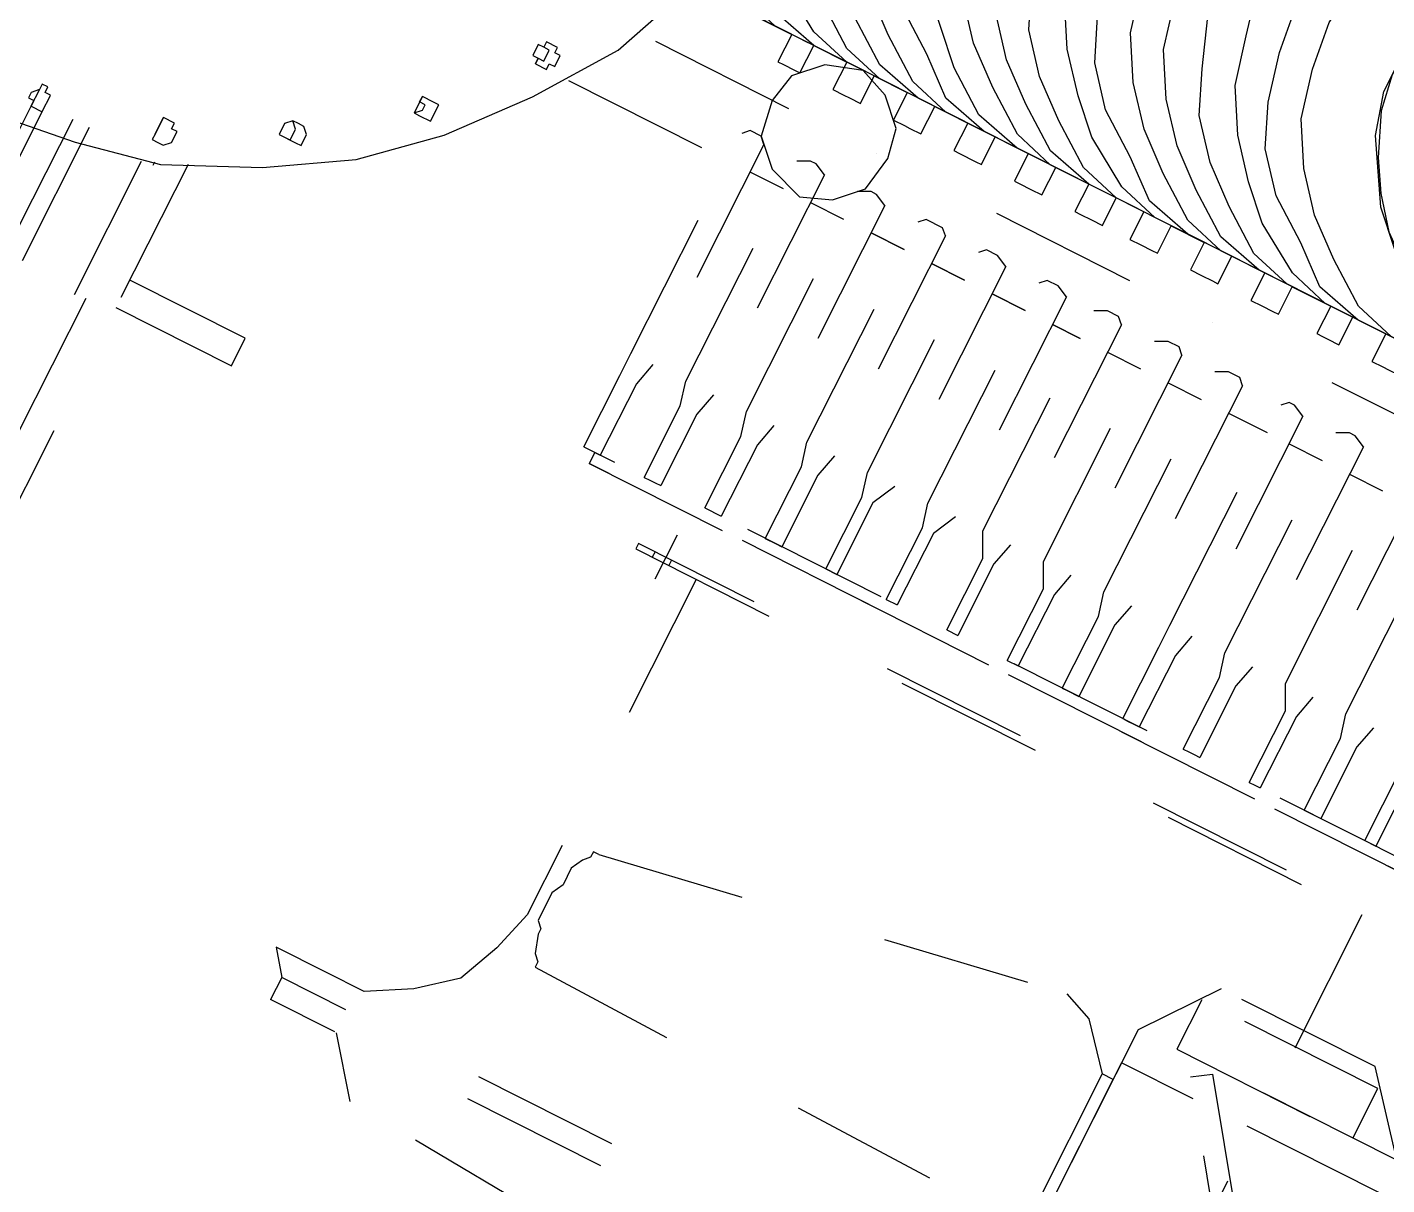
# Model space of a CAD drawing. Header units: metres. Extents: x 0 to 547597, y 0 to 1844684.
# Drawn here: x 543437.15 to 543438.062, y 1844542.029 to 1844542.806 of the extents above; entities that cross this region are included whole.
import ezdxf

# ---------------------------------------------------------------- set-up
doc = ezdxf.new("R2010")
doc.units = ezdxf.units.M
doc.linetypes.add('DASHED', pattern=[0.75, 0.5, -0.25])
doc.layers.add('5_Thep', color=4, linetype='Continuous')
doc.layers.add('TB220kVtuonglai', color=8, linetype='DASHED')

# ---------------------------------------------------------------- blocks, each defined once
blk = doc.blocks.new('MBA220-MB')
at = {"color": 1}
for points in [[(942.31, 2839.34), (942.31, 1591.18)], [(958.84, 2839.34), (958.84, 1591.18)], [(541.42, 2835.2), (533.15, 2835.2), (533.15, 1620.12)], [(541.42, 2835.2), (533.15, 2835.2), (533.15, 1620.12)], [(541.42, 1620.12), (541.42, 2835.2)], [(541.42, 1620.12), (541.42, 2835.2)], [(541.42, 1620.12), (541.42, 2835.2), (541.42, 1620.12)], [(578.61, 1673.84), (578.61, 2760.81), (574.48, 2760.81), (574.48, 1673.84), (578.61, 1673.84)], [(715, 2314.45), (665.4, 2273.12), (665.4, 2157.4), (715, 2120.2)], [(905.12, 2120.2), (905.12, 2314.45), (715, 2314.45), (715, 2120.2), (905.12, 2120.2)], [(739.8, 2173.93), (739.8, 2120.2), (859.65, 2120.2), (859.65, 2314.45), (739.8, 2314.45), (739.8, 2194.6)], [(715, 2149.13), (715, 2281.39), (677.8, 2281.39), (677.8, 2149.13), (715, 2149.13)], [(727.4, 2165.66), (719.13, 2178.06), (843.12, 2268.99), (851.39, 2256.59), (727.4, 2165.66)], [(578.61, 2219.39), (1074.57, 2219.39)], [(1033.24, 2219.39), (996.04, 1669.71), (958.84, 1640.78)], [(297.57, 2215.26), (462.89, 2215.26), (479.42, 2206.99), (533.15, 2206.99)], [(297.57, 2215.26), (462.89, 2215.26), (479.42, 2206.99), (533.15, 2206.99)], [(533.15, 2198.73), (479.42, 2198.73), (462.89, 2194.6), (297.57, 2194.6)], [(533.15, 2198.73), (479.42, 2198.73), (462.89, 2194.6), (297.57, 2194.6)], [(533.15, 2198.73), (533.15, 2198.73), (533.15, 2206.99), (533.15, 2206.99)], [(533.15, 2198.73), (533.15, 2198.73), (533.15, 2206.99), (533.15, 2206.99)], [(297.57, 2169.8), (462.89, 2169.8), (479.42, 2165.66), (533.15, 2165.66)], [(297.57, 2169.8), (462.89, 2169.8), (479.42, 2165.66), (533.15, 2165.66)], [(533.15, 2153.27), (533.15, 2153.27), (533.15, 2165.66), (533.15, 2165.66)], [(533.15, 2153.27), (533.15, 2153.27), (533.15, 2165.66), (533.15, 2165.66)], [(533.15, 2153.27), (479.42, 2153.27), (462.89, 2149.13), (297.57, 2149.13)], [(533.15, 2153.27), (479.42, 2153.27), (462.89, 2149.13), (297.57, 2149.13)], [(268.64, 2140.87), (268.64, 2012.75)], [(-99.19, 2124.34), (-95.06, 2099.54), (-86.79, 2074.74), (-74.39, 2049.94), (-61.99, 2029.28), (-41.33, 2012.75), (-16.53, 2000.35), (12.4, 1987.95), (37.2, 1983.82), (66.13, 1983.82), (90.92, 1987.95), (119.86, 2000.35), (140.52, 2012.75), (161.18, 2029.28), (177.72, 2049.94), (194.25, 2074.74), (198.38, 2099.54), (202.51, 2124.34)], [(202.51, 2120.2), (202.51, 2111.94), (194.25, 2087.14), (185.98, 2058.21), (169.45, 2037.54), (148.79, 2016.88), (128.12, 2004.48), (107.46, 1992.08), (78.53, 1983.82), (53.73, 1983.82), (20.66, 1983.82), (0, 1992.08), (-28.93, 2004.48), (-49.6, 2016.88), (-66.13, 2037.54), (-82.66, 2058.21), (-95.06, 2087.14), (-99.19, 2111.94)], [(297.57, 2124.34), (462.89, 2124.34), (479.42, 2120.2), (533.15, 2120.2)], [(297.57, 2124.34), (462.89, 2124.34), (479.42, 2120.2), (533.15, 2120.2)], [(533.15, 2111.94), (533.15, 2111.94), (533.15, 2116.07), (533.15, 2120.2)], [(533.15, 2111.94), (533.15, 2111.94), (533.15, 2116.07), (533.15, 2120.2)], [(851.39, 2111.94), (851.39, 2120.2), (752.2, 2120.2), (752.2, 2111.94), (851.39, 2111.94)], [(533.15, 2111.94), (479.42, 2111.94), (462.89, 2103.67), (297.57, 2103.67)], [(533.15, 2111.94), (479.42, 2111.94), (462.89, 2103.67), (297.57, 2103.67)], [(772.86, 1744.1), (715, 2066.47), (723.27, 2087.14), (752.2, 2111.94)], [(318.24, 2078.87), (318.24, 2103.67)], [(318.24, 2078.87), (318.24, 2103.67)], [(318.24, 2078.87), (318.24, 2103.67)], [(318.24, 2078.87), (318.24, 2103.67)], [(859.65, 1739.97), (867.92, 2091.27), (863.79, 2103.67)], [(223.18, 2095.4), (223.18, 2062.34), (214.91, 2033.41), (194.25, 2004.48), (173.58, 1979.68), (148.79, 1959.02), (119.86, 1942.49), (86.79, 1934.22), (53.73, 1930.09), (16.53, 1934.22), (-16.53, 1942.49), (-45.46, 1959.02), (-74.39, 1979.68), (-95.06, 2004.48), (-111.59, 2033.41), (-119.86, 2062.34), (-123.99, 2095.4)], [(223.18, 2058.21), (243.84, 2058.21), (243.84, 2066.47), (243.84, 2070.61), (243.84, 2078.87), (223.18, 2078.87)], [(223.18, 2058.21), (243.84, 2058.21), (243.84, 2066.47), (243.84, 2070.61), (243.84, 2078.87), (223.18, 2078.87)], [(297.57, 2078.87), (293.44, 2070.61), (293.44, 2066.47), (297.57, 2058.21)], [(297.57, 2078.87), (293.44, 2070.61), (293.44, 2066.47), (297.57, 2058.21)], [(297.57, 2078.87), (462.89, 2078.87), (479.42, 2074.74), (533.15, 2074.74)], [(297.57, 2078.87), (462.89, 2078.87), (479.42, 2074.74), (533.15, 2074.74)], [(533.15, 2062.34), (533.15, 2066.47), (533.15, 2070.61), (533.15, 2074.74)], [(533.15, 2062.34), (533.15, 2066.47), (533.15, 2070.61), (533.15, 2074.74)], [(223.18, 2070.61), (223.18, 2037.54), (214.91, 2004.48), (194.25, 1979.68), (173.58, 1950.75), (148.79, 1930.09), (119.86, 1917.69), (86.79, 1909.42), (53.73, 1905.29), (16.53, 1909.42), (-16.53, 1917.69), (-45.46, 1930.09), (-74.39, 1950.75), (-95.06, 1979.68), (-111.59, 2004.48), (-119.86, 2037.54), (-123.99, 2070.61)], [(533.15, 2062.34), (479.42, 2062.34), (462.89, 2058.21), (297.57, 2058.21)], [(533.15, 2062.34), (479.42, 2062.34), (462.89, 2058.21), (297.57, 2058.21)], [(223.18, 2033.41), (223.18, 2058.21)], [(223.18, 2033.41), (223.18, 2058.21)], [(223.18, 2058.21), (223.18, 2045.81)], [(318.24, 2033.41), (318.24, 2058.21)], [(318.24, 2033.41), (318.24, 2058.21)], [(223.18, 2045.81), (223.18, 2012.75), (214.91, 1983.82), (194.25, 1950.75), (173.58, 1930.09), (148.79, 1909.42), (119.86, 1892.89), (86.79, 1884.62), (53.73, 1876.36), (16.53, 1884.62), (-16.53, 1892.89), (-45.46, 1909.42), (-74.39, 1930.09), (-95.06, 1950.75), (-111.59, 1983.82), (-119.86, 2012.75), (-123.99, 2045.81)], [(223.18, 2016.88), (243.84, 2016.88), (243.84, 2021.01), (243.84, 2025.14), (243.84, 2033.41), (223.18, 2033.41)], [(223.18, 2016.88), (243.84, 2016.88), (243.84, 2021.01), (243.84, 2025.14), (243.84, 2033.41), (223.18, 2033.41)], [(223.18, 2033.41), (223.18, 2016.88)], [(297.57, 2033.41), (293.44, 2025.14), (293.44, 2021.01), (297.57, 2016.88)], [(297.57, 2033.41), (293.44, 2025.14), (293.44, 2021.01), (297.57, 2016.88)], [(297.57, 2033.41), (462.89, 2033.41), (479.42, 2029.28), (533.15, 2029.28)], [(297.57, 2033.41), (462.89, 2033.41), (479.42, 2029.28), (533.15, 2029.28)], [(533.15, 2016.88), (533.15, 2021.01), (533.15, 2025.14), (533.15, 2029.28)], [(533.15, 2016.88), (533.15, 2021.01), (533.15, 2025.14), (533.15, 2029.28)], [(223.18, 2016.88), (223.18, 1983.82), (214.91, 1954.88), (194.25, 1925.95), (173.58, 1901.16), (148.79, 1880.49), (119.86, 1868.09), (86.79, 1855.69), (53.73, 1855.69), (16.53, 1855.69), (-16.53, 1868.09), (-45.46, 1880.49), (-74.39, 1901.16), (-95.06, 1925.95), (-111.59, 1954.88), (-119.86, 1983.82), (-123.99, 2016.88)], [(223.18, 1987.95), (223.18, 2016.88)], [(223.18, 1987.95), (223.18, 2016.88)], [(223.18, 1987.95), (223.18, 2016.88)], [(223.18, 1987.95), (223.18, 2016.88)], [(533.15, 2016.88), (479.42, 2016.88), (462.89, 2016.88), (297.57, 2016.88)], [(533.15, 2016.88), (479.42, 2016.88), (462.89, 2016.88), (297.57, 2016.88)], [(318.24, 1987.95), (318.24, 2016.88)], [(318.24, 1987.95), (318.24, 2016.88)], [(318.24, 1987.95), (318.24, 2016.88)], [(318.24, 1987.95), (318.24, 2016.88)], [(223.18, 2004.48), (223.18, 1996.21)], [(223.18, 1996.21), (223.18, 1963.15), (214.91, 1930.09), (194.25, 1901.16), (173.58, 1876.36), (148.79, 1855.69), (119.86, 1839.16), (86.79, 1830.9), (53.73, 1826.76), (16.53, 1830.9), (-16.53, 1839.16), (-45.46, 1855.69), (-74.39, 1876.36), (-95.06, 1901.16), (-111.59, 1930.09), (-119.86, 1963.15), (-123.99, 1996.21)], [(223.18, 1967.28), (243.84, 1967.28), (243.84, 1975.55), (243.84, 1983.82), (243.84, 1987.95), (223.18, 1987.95)], [(223.18, 1967.28), (243.84, 1967.28), (243.84, 1975.55), (243.84, 1983.82), (243.84, 1987.95), (223.18, 1987.95)], [(223.18, 1979.68), (223.18, 1967.28)], [(297.57, 1987.95), (293.44, 1983.82), (293.44, 1975.55), (297.57, 1967.28)], [(297.57, 1987.95), (293.44, 1983.82), (293.44, 1975.55), (297.57, 1967.28)], [(297.57, 1987.95), (462.89, 1987.95), (479.42, 1983.82), (533.15, 1983.82)], [(297.57, 1987.95), (462.89, 1987.95), (479.42, 1983.82), (533.15, 1983.82)], [(533.15, 1971.42), (533.15, 1975.55), (533.15, 1983.82), (533.15, 1983.82)], [(533.15, 1971.42), (533.15, 1975.55), (533.15, 1983.82), (533.15, 1983.82)], [(533.15, 1971.42), (479.42, 1971.42), (462.89, 1967.28), (297.57, 1967.28)], [(533.15, 1971.42), (479.42, 1971.42), (462.89, 1967.28), (297.57, 1967.28)], [(223.18, 1967.28), (223.18, 1934.22), (214.91, 1905.29), (194.25, 1876.36), (173.58, 1851.56), (148.79, 1830.9), (119.86, 1814.36), (86.79, 1806.1), (53.73, 1801.97), (16.53, 1806.1), (-16.53, 1814.36), (-45.46, 1830.9), (-74.39, 1851.56), (-95.06, 1876.36), (-111.59, 1905.29), (-119.86, 1934.22), (-123.99, 1967.28)], [(223.18, 1942.49), (223.18, 1967.28)], [(223.18, 1942.49), (223.18, 1967.28)], [(318.24, 1942.49), (318.24, 1967.28)], [(318.24, 1942.49), (318.24, 1967.28)], [(223.18, 1954.88), (223.18, 1942.49)], [(268.64, 1950.75), (268.64, 1950.75)], [(223.18, 1942.49), (223.18, 1909.42), (214.91, 1876.36), (194.25, 1851.56), (173.58, 1822.63), (148.79, 1801.97), (119.86, 1789.57), (86.79, 1781.3), (53.73, 1777.17), (16.53, 1781.3), (-16.53, 1789.57), (-45.46, 1801.97), (-74.39, 1822.63), (-95.06, 1851.56), (-111.59, 1876.36), (-119.86, 1909.42), (-123.99, 1942.49)], [(223.18, 1921.82), (243.84, 1921.82), (243.84, 1930.09), (243.84, 1938.35), (243.84, 1942.49), (223.18, 1942.49)], [(223.18, 1921.82), (243.84, 1921.82), (243.84, 1930.09), (243.84, 1938.35), (243.84, 1942.49), (223.18, 1942.49)], [(297.57, 1942.49), (293.44, 1938.35), (293.44, 1930.09), (297.57, 1921.82)], [(297.57, 1942.49), (293.44, 1938.35), (293.44, 1930.09), (297.57, 1921.82)], [(297.57, 1942.49), (462.89, 1942.49), (479.42, 1938.35), (533.15, 1938.35)], [(297.57, 1942.49), (462.89, 1942.49), (479.42, 1938.35), (533.15, 1938.35)], [(533.15, 1930.09), (533.15, 1930.09), (533.15, 1938.35), (533.15, 1938.35)], [(533.15, 1930.09), (533.15, 1930.09), (533.15, 1938.35), (533.15, 1938.35)], [(223.18, 1930.09), (223.18, 1917.69)], [(533.15, 1930.09), (479.42, 1930.09), (462.89, 1921.82), (297.57, 1921.82)], [(533.15, 1930.09), (479.42, 1930.09), (462.89, 1921.82), (297.57, 1921.82)], [(223.18, 1917.69), (223.18, 1884.62), (214.91, 1855.69), (194.25, 1822.63), (173.58, 1801.97), (148.79, 1781.3), (119.86, 1764.77), (86.79, 1752.37), (53.73, 1748.24), (16.53, 1752.37), (-16.53, 1764.77), (-45.46, 1781.3), (-74.39, 1801.97), (-95.06, 1822.63), (-111.59, 1855.69), (-119.86, 1884.62), (-123.99, 1917.69)], [(223.18, 1897.02), (223.18, 1921.82)], [(223.18, 1897.02), (223.18, 1921.82)], [(318.24, 1897.02), (318.24, 1921.82)], [(318.24, 1897.02), (318.24, 1921.82)], [(223.18, 1901.16), (223.18, 1888.76)], [(223.18, 1888.76), (223.18, 1855.69), (214.91, 1826.76), (194.25, 1797.83), (173.58, 1773.03), (148.79, 1752.37), (119.86, 1739.97), (86.79, 1727.57), (53.73, 1727.57), (16.53, 1727.57), (-16.53, 1739.97), (-45.46, 1752.37), (-74.39, 1773.03), (-95.06, 1797.83), (-111.59, 1826.76), (-119.86, 1855.69), (-123.99, 1888.76)], [(223.18, 1876.36), (243.84, 1876.36), (243.84, 1884.62), (243.84, 1892.89), (243.84, 1897.02), (223.18, 1897.02)], [(223.18, 1876.36), (243.84, 1876.36), (243.84, 1884.62), (243.84, 1892.89), (243.84, 1897.02), (223.18, 1897.02)], [(268.64, 1888.76), (268.64, 1760.64)], [(297.57, 1897.02), (293.44, 1892.89), (293.44, 1884.62), (297.57, 1876.36)], [(297.57, 1897.02), (293.44, 1892.89), (293.44, 1884.62), (297.57, 1876.36)], [(297.57, 1897.02), (462.89, 1897.02), (479.42, 1892.89), (533.15, 1892.89)], [(297.57, 1897.02), (462.89, 1897.02), (479.42, 1892.89), (533.15, 1892.89)], [(533.15, 1884.62), (533.15, 1884.62), (533.15, 1892.89), (533.15, 1892.89)], [(533.15, 1884.62), (533.15, 1884.62), (533.15, 1892.89), (533.15, 1892.89)], [(533.15, 1884.62), (479.42, 1884.62), (462.89, 1876.36), (297.57, 1876.36)], [(533.15, 1884.62), (479.42, 1884.62), (462.89, 1876.36), (297.57, 1876.36)], [(223.18, 1876.36), (223.18, 1868.09)], [(318.24, 1855.69), (318.24, 1876.36), (318.24, 1855.69)], [(223.18, 1868.09), (223.18, 1835.03), (214.91, 1801.97), (194.25, 1773.03), (173.58, 1748.24), (148.79, 1727.57), (119.86, 1711.04), (86.79, 1702.77), (53.73, 1698.64), (16.53, 1702.77), (-16.53, 1711.04), (-45.46, 1727.57), (-74.39, 1748.24), (-95.06, 1773.03), (-111.59, 1801.97), (-119.86, 1835.03), (-123.99, 1868.09)], [(223.18, 1835.03), (243.84, 1835.03), (243.84, 1839.16), (243.84, 1847.43), (243.84, 1855.69), (223.18, 1855.69)], [(223.18, 1835.03), (243.84, 1835.03), (243.84, 1839.16), (243.84, 1847.43), (243.84, 1855.69), (223.18, 1855.69)], [(297.57, 1855.69), (293.44, 1847.43), (293.44, 1839.16), (297.57, 1835.03)], [(297.57, 1855.69), (462.89, 1855.69), (479.42, 1847.43), (533.15, 1847.43)], [(223.18, 1851.56), (223.18, 1839.16)], [(533.15, 1839.16), (533.15, 1839.16), (533.15, 1847.43), (533.15, 1847.43)], [(223.18, 1839.16), (223.18, 1806.1), (214.91, 1777.17), (194.25, 1748.24), (173.58, 1723.44), (148.79, 1702.77), (119.86, 1686.24), (86.79, 1677.98), (53.73, 1673.84), (16.53, 1677.98), (-16.53, 1686.24), (-45.46, 1702.77), (-74.39, 1723.44), (-95.06, 1748.24), (-111.59, 1777.17), (-119.86, 1806.1), (-123.99, 1839.16)], [(533.15, 1839.16), (479.42, 1839.16), (462.89, 1835.03), (297.57, 1835.03)], [(318.24, 1810.23), (318.24, 1835.03), (318.24, 1810.23)], [(223.18, 1826.76), (223.18, 1814.36)], [(223.18, 1814.36), (223.18, 1781.3), (214.91, 1748.24), (194.25, 1719.31), (173.58, 1698.64), (148.79, 1673.84), (119.86, 1661.45), (86.79, 1653.18), (53.73, 1649.05), (16.53, 1653.18), (-16.53, 1661.45), (-45.46, 1673.84), (-74.39, 1698.64), (-95.06, 1719.31), (-111.59, 1748.24), (-119.86, 1781.3), (-123.99, 1814.36)], [(223.18, 1789.57), (243.84, 1789.57), (243.84, 1793.7), (243.84, 1801.97), (243.84, 1810.23), (223.18, 1810.23)], [(223.18, 1789.57), (243.84, 1789.57), (243.84, 1793.7), (243.84, 1801.97), (243.84, 1810.23), (223.18, 1810.23)], [(297.57, 1810.23), (293.44, 1801.97), (293.44, 1793.7), (297.57, 1789.57)], [(297.57, 1810.23), (293.44, 1801.97), (293.44, 1793.7), (297.57, 1789.57)], [(297.57, 1810.23), (462.89, 1810.23), (479.42, 1801.97), (533.15, 1801.97)], [(297.57, 1810.23), (462.89, 1810.23), (479.42, 1801.97), (533.15, 1801.97)], [(223.18, 1801.97), (223.18, 1789.57)], [(533.15, 1793.7), (533.15, 1793.7), (533.15, 1801.97), (533.15, 1801.97)], [(533.15, 1793.7), (533.15, 1793.7), (533.15, 1801.97), (533.15, 1801.97)], [(223.18, 1789.57), (223.18, 1756.5), (214.91, 1723.44), (194.25, 1698.64), (173.58, 1669.71), (148.79, 1653.18), (119.86, 1636.65), (86.79, 1624.25), (53.73, 1624.25), (16.53, 1624.25), (-16.53, 1632.51), (-45.46, 1653.18), (-74.39, 1669.71), (-95.06, 1698.64), (-111.59, 1723.44), (-119.86, 1756.5), (-123.99, 1789.57)], [(223.18, 1698.64), (243.84, 1698.64), (243.84, 1706.91), (243.84, 1711.04), (243.84, 1719.31), (223.18, 1719.31), (223.18, 1789.57)], [(223.18, 1698.64), (243.84, 1698.64), (243.84, 1706.91), (243.84, 1711.04), (243.84, 1719.31), (223.18, 1719.31), (223.18, 1789.57)], [(533.15, 1793.7), (479.42, 1793.7), (462.89, 1789.57), (297.57, 1789.57)], [(533.15, 1793.7), (479.42, 1793.7), (462.89, 1789.57), (297.57, 1789.57)], [(318.24, 1764.77), (318.24, 1789.57), (318.24, 1764.77)], [(223.18, 1773.03), (223.18, 1760.64)], [(223.18, 1760.64), (223.18, 1727.57), (214.91, 1698.64), (194.25, 1669.71), (173.58, 1644.91), (148.79, 1624.25), (119.86, 1611.85), (86.79, 1599.45), (53.73, 1599.45), (16.53, 1599.45), (-16.53, 1611.85), (-45.46, 1624.25), (-74.39, 1644.91), (-95.06, 1669.71), (-111.59, 1698.64), (-119.86, 1727.57), (-123.99, 1760.64)], [(223.18, 1744.1), (243.84, 1744.1), (243.84, 1748.24), (243.84, 1760.64), (243.84, 1764.77), (223.18, 1764.77)], [(223.18, 1744.1), (243.84, 1744.1), (243.84, 1748.24), (243.84, 1760.64), (243.84, 1764.77), (223.18, 1764.77)], [(297.57, 1764.77), (293.44, 1760.64), (293.44, 1748.24), (297.57, 1744.1)], [(297.57, 1764.77), (293.44, 1760.64), (293.44, 1748.24), (297.57, 1744.1)], [(297.57, 1764.77), (462.89, 1764.77), (479.42, 1760.64), (533.15, 1760.64)], [(297.57, 1764.77), (462.89, 1764.77), (479.42, 1760.64), (533.15, 1760.64)], [(533.15, 1748.24), (533.15, 1748.24), (533.15, 1756.5), (533.15, 1760.64)], [(533.15, 1748.24), (533.15, 1748.24), (533.15, 1756.5), (533.15, 1760.64)], [(223.18, 1748.24), (223.18, 1735.84)], [(533.15, 1748.24), (479.42, 1748.24), (462.89, 1744.1), (297.57, 1744.1)], [(533.15, 1748.24), (479.42, 1748.24), (462.89, 1744.1), (297.57, 1744.1)], [(318.24, 1719.31), (318.24, 1744.1), (318.24, 1719.31)], [(772.86, 1744.1), (772.86, 1739.97), (776.99, 1739.97), (776.99, 1739.97), (781.13, 1735.84), (789.39, 1731.71), (801.79, 1731.71), (810.06, 1727.57), (830.72, 1727.57), (834.86, 1731.71), (838.99, 1731.71), (851.39, 1735.84), (851.39, 1735.84), (855.52, 1739.97), (859.65, 1739.97)], [(223.18, 1735.84), (223.18, 1706.91), (214.91, 1673.84), (194.25, 1644.91), (173.58, 1620.12), (148.79, 1599.45), (119.86, 1582.92), (86.79, 1574.65), (53.73, 1570.52), (16.53, 1574.65), (-16.53, 1582.92), (-45.46, 1599.45), (-74.39, 1620.12), (-95.06, 1644.91), (-111.59, 1673.84), (-119.86, 1706.91), (-123.99, 1735.84)], [(223.18, 1723.44), (223.18, 1711.04)], [(297.57, 1719.31), (293.44, 1711.04), (293.44, 1706.91), (297.57, 1698.64)], [(297.57, 1719.31), (293.44, 1711.04), (293.44, 1706.91), (297.57, 1698.64)], [(297.57, 1719.31), (462.89, 1719.31), (479.42, 1715.17), (533.15, 1715.17)], [(297.57, 1719.31), (462.89, 1719.31), (479.42, 1715.17), (533.15, 1715.17)], [(533.15, 1702.77), (533.15, 1706.91), (533.15, 1711.04), (533.15, 1715.17)], [(533.15, 1702.77), (533.15, 1706.91), (533.15, 1711.04), (533.15, 1715.17)], [(578.61, 1719.31), (830.72, 1719.31), (859.65, 1711.04), (888.58, 1698.64), (909.25, 1673.84), (925.78, 1644.91), (925.78, 1615.98), (925.78, 1578.79), (942.31, 1591.18), (958.84, 1591.18)], [(223.18, 1711.04), (223.18, 1677.98), (214.91, 1649.05), (194.25, 1620.12), (173.58, 1595.32), (148.79, 1574.65), (119.86, 1558.12), (86.79, 1549.86), (53.73, 1545.72), (16.53, 1549.86), (-16.53, 1558.12), (-45.46, 1574.65), (-74.39, 1595.32), (-95.06, 1620.12), (-111.59, 1649.05), (-119.86, 1677.98), (-123.99, 1711.04)], [(318.24, 1665.58), (309.97, 1686.24), (293.44, 1702.77), (268.64, 1706.91), (247.98, 1702.77), (231.45, 1686.24), (223.18, 1665.58), (231.45, 1640.78), (247.98, 1624.25), (268.64, 1620.12), (293.44, 1624.25), (309.97, 1640.78), (318.24, 1665.58)], [(223.18, 1673.84), (223.18, 1698.64)], [(223.18, 1673.84), (223.18, 1698.64)], [(223.18, 1698.64), (223.18, 1686.24)], [(268.64, 1698.64), (268.64, 1698.64)], [(533.15, 1702.77), (479.42, 1702.77), (462.89, 1698.64), (297.57, 1698.64)], [(533.15, 1702.77), (479.42, 1702.77), (462.89, 1698.64), (297.57, 1698.64)], [(318.24, 1673.84), (318.24, 1698.64)], [(318.24, 1673.84), (318.24, 1698.64)], [(574.48, 1698.64), (578.61, 1698.64)], [(557.95, 1694.51), (591.01, 1694.51)], [(223.18, 1686.24), (223.18, 1653.18), (214.91, 1624.25), (194.25, 1591.18), (173.58, 1570.52), (148.79, 1549.86), (119.86, 1533.32), (86.79, 1525.06), (53.73, 1520.92), (16.53, 1525.06), (-16.53, 1533.32), (-45.46, 1549.86), (-74.39, 1570.52), (-95.06, 1591.18), (-111.59, 1624.25), (-119.86, 1653.18), (-123.99, 1686.24)], [(574.48, 1686.24), (578.61, 1686.24)], [(223.18, 1653.18), (243.84, 1653.18), (243.84, 1661.45), (243.84, 1665.58), (243.84, 1673.84), (223.18, 1673.84)], [(223.18, 1653.18), (243.84, 1653.18), (243.84, 1661.45), (243.84, 1665.58), (243.84, 1673.84), (223.18, 1673.84)], [(223.18, 1673.84), (223.18, 1661.45)], [(297.57, 1673.84), (293.44, 1665.58), (293.44, 1661.45), (297.57, 1653.18)], [(297.57, 1673.84), (293.44, 1665.58), (293.44, 1661.45), (297.57, 1653.18)], [(297.57, 1673.84), (462.89, 1673.84), (479.42, 1669.71), (533.15, 1669.71)], [(297.57, 1673.84), (462.89, 1673.84), (479.42, 1669.71), (533.15, 1669.71)], [(533.15, 1657.31), (533.15, 1661.45), (533.15, 1665.58), (533.15, 1669.71)], [(533.15, 1657.31), (533.15, 1661.45), (533.15, 1665.58), (533.15, 1669.71)], [(223.18, 1661.45), (223.18, 1628.38), (214.91, 1595.32), (194.25, 1570.52), (173.58, 1541.59), (148.79, 1525.06), (119.86, 1504.39), (86.79, 1496.13), (53.73, 1496.13), (16.53, 1496.13), (-16.53, 1504.39), (-45.46, 1525.06), (-74.39, 1541.59), (-95.06, 1570.52), (-111.59, 1595.32), (-119.86, 1628.38), (-123.99, 1661.45)], [(223.18, 1628.38), (223.18, 1653.18)], [(223.18, 1628.38), (223.18, 1653.18)], [(533.15, 1657.31), (479.42, 1657.31), (462.89, 1653.18), (297.57, 1653.18)], [(533.15, 1657.31), (479.42, 1657.31), (462.89, 1653.18), (297.57, 1653.18)], [(318.24, 1628.38), (318.24, 1653.18)], [(318.24, 1628.38), (318.24, 1653.18)], [(223.18, 1644.91), (223.18, 1632.51)], [(223.18, 1632.51), (223.18, 1599.45), (214.91, 1570.52), (194.25, 1541.59), (173.58, 1516.79), (148.79, 1496.13), (119.86, 1483.73), (86.79, 1475.46), (53.73, 1471.33), (16.53, 1475.46), (-16.53, 1483.73), (-45.46, 1496.13), (-74.39, 1516.79), (-95.06, 1541.59), (-111.59, 1570.52), (-119.86, 1599.45), (-123.99, 1632.51)], [(223.18, 1611.85), (243.84, 1611.85), (243.84, 1615.98), (243.84, 1624.25), (243.84, 1628.38), (223.18, 1628.38)], [(223.18, 1611.85), (243.84, 1611.85), (243.84, 1615.98), (243.84, 1624.25), (243.84, 1628.38), (223.18, 1628.38)], [(223.18, 1624.25), (223.18, 1607.72)], [(268.64, 1632.51), (268.64, 1516.79)], [(297.57, 1628.38), (293.44, 1624.25), (293.44, 1615.98), (297.57, 1611.85)], [(297.57, 1628.38), (293.44, 1624.25), (293.44, 1615.98), (297.57, 1611.85)], [(297.57, 1628.38), (462.89, 1628.38), (479.42, 1624.25), (533.15, 1624.25)], [(297.57, 1628.38), (462.89, 1628.38), (479.42, 1624.25), (533.15, 1624.25)], [(533.15, 1611.85), (533.15, 1615.98), (533.15, 1624.25), (533.15, 1624.25)], [(533.15, 1611.85), (533.15, 1615.98), (533.15, 1624.25), (533.15, 1624.25)], [(533.15, 1620.12), (541.42, 1620.12)], [(533.15, 1620.12), (541.42, 1620.12)], [(223.18, 1607.72), (223.18, 1578.79), (214.91, 1545.72), (194.25, 1516.79), (173.58, 1491.99), (148.79, 1471.33), (119.86, 1454.8), (86.79, 1446.53), (53.73, 1442.4), (16.53, 1446.53), (-16.53, 1454.8), (-45.46, 1471.33), (-74.39, 1491.99), (-95.06, 1516.79), (-111.59, 1545.72), (-119.86, 1578.79), (-123.99, 1607.72)], [(223.18, 1537.46), (223.18, 1611.85)], [(223.18, 1537.46), (223.18, 1611.85)], [(533.15, 1611.85), (479.42, 1611.85), (462.89, 1611.85), (297.57, 1611.85)], [(533.15, 1611.85), (479.42, 1611.85), (462.89, 1611.85), (297.57, 1611.85)], [(318.24, 1491.99), (318.24, 1611.85)], [(318.24, 1491.99), (318.24, 1611.85)], [(66.13, 702.6), (132.25, 706.73), (198.38, 727.4), (256.24, 752.2), (314.1, 781.13), (367.83, 818.32), (413.29, 867.92), (446.36, 917.51), (479.42, 971.24), (500.09, 1029.1), (512.49, 1091.1), (512.49, 1153.09), (504.22, 1215.09), (491.82, 1272.95), (462.89, 1334.94), (429.83, 1388.67), (388.5, 1434.13), (338.9, 1475.46), (285.17, 1512.66), (223.18, 1537.46)], [(318.24, 1475.46), (318.24, 1475.46), (314.1, 1475.46), (314.1, 1479.6), (305.84, 1479.6), (305.84, 1475.46), (301.71, 1475.46), (301.71, 1467.2), (305.84, 1467.2), (305.84, 1463.06), (314.1, 1463.06), (314.1, 1467.2), (318.24, 1467.2), (318.24, 1475.46)], [(318.24, 1467.2), (314.1, 1467.2), (314.1, 1471.33), (305.84, 1471.33), (305.84, 1467.2)], [(318.24, 1467.2), (314.1, 1467.2), (314.1, 1471.33), (305.84, 1471.33), (305.84, 1467.2)], [(384.36, 1413.47), (384.36, 1421.73), (371.97, 1421.73), (371.97, 1417.6), (371.97, 1409.34), (371.97, 1409.34), (371.97, 1409.34), (384.36, 1409.34), (384.36, 1413.47)], [(384.36, 1409.34), (384.36, 1409.34), (380.23, 1413.47), (376.1, 1413.47), (376.1, 1409.34), (371.97, 1409.34)], [(384.36, 1409.34), (384.36, 1409.34), (380.23, 1413.47), (376.1, 1413.47), (376.1, 1409.34), (371.97, 1409.34)], [(591.01, 1289.48), (591.01, 1376.27), (570.35, 1376.27), (570.35, 1289.48)], [(438.09, 1347.34), (438.09, 1347.34), (438.09, 1347.34), (438.09, 1351.47), (429.83, 1351.47), (425.69, 1347.34), (425.69, 1347.34), (425.69, 1343.21), (425.69, 1339.08), (429.83, 1334.94), (438.09, 1334.94), (438.09, 1339.08), (438.09, 1339.08), (438.09, 1347.34)], [(438.09, 1339.08), (438.09, 1343.21), (429.83, 1343.21), (425.69, 1339.08)], [(438.09, 1339.08), (438.09, 1343.21), (429.83, 1343.21), (425.69, 1339.08)], [(483.55, 1289.48), (1690.38, 1289.48)], [(479.42, 1264.68), (479.42, 1268.82), (475.29, 1272.95), (467.02, 1272.95), (467.02, 1268.82), (462.89, 1268.82), (462.89, 1260.55), (467.02, 1260.55), (475.29, 1260.55), (479.42, 1260.55), (479.42, 1264.68)], [(1694.51, 1268.82), (491.82, 1268.82)], [(475.29, 1260.55), (475.29, 1260.55), (467.02, 1260.55), (462.89, 1260.55)], [(475.29, 1260.55), (475.29, 1260.55), (467.02, 1260.55), (462.89, 1260.55)], [(495.95, 1260.55), (1702.77, 1260.55)], [(591.01, 1219.22), (462.89, 1219.22)], [(591.01, 1206.82), (462.89, 1206.82)], [(591.01, 1186.16), (462.89, 1186.16)], [(495.95, 1177.89), (495.95, 1186.16), (491.82, 1186.16), (491.82, 1186.16), (487.69, 1186.16), (483.55, 1186.16), (483.55, 1182.02), (479.42, 1182.02), (479.42, 1177.89), (483.55, 1177.89), (483.55, 1177.89), (487.69, 1173.76), (491.82, 1173.76), (491.82, 1177.89), (495.95, 1177.89), (495.95, 1177.89)], [(591.01, 1177.89), (462.89, 1177.89)], [(495.95, 1177.89), (491.82, 1177.89), (487.69, 1177.89), (483.55, 1177.89)], [(495.95, 1177.89), (491.82, 1177.89), (487.69, 1177.89), (483.55, 1177.89)]]:
    blk.add_lwpolyline(points, dxfattribs=at)
blk = doc.blocks.new('mb moiTQK')
at = {"layer": 'TB220kVtuonglai', "ltscale": 3000, "xscale": 0.001, "yscale": 0.001, "zscale": 0.001}
blk.add_blockref('MBA220-MB', (-54.05166, -82.51016), dxfattribs=at)
blk = doc.blocks.new('ACAD-DinhViTuyenDz220kV')
blk.add_circle((543470.18793, 1844560.06958), 117.55145)
at = {"layer": '5_Thep', "rotation": 243.2403583287449}
blk.add_blockref('mb moiTQK', (543485.661, 1844458.313), dxfattribs=at)

msp = doc.modelspace()

# ---------------------------------------------------------------- block references
msp.add_blockref('ACAD-DinhViTuyenDz220kV', (0, 0))

doc.saveas('drawing.dxf')
